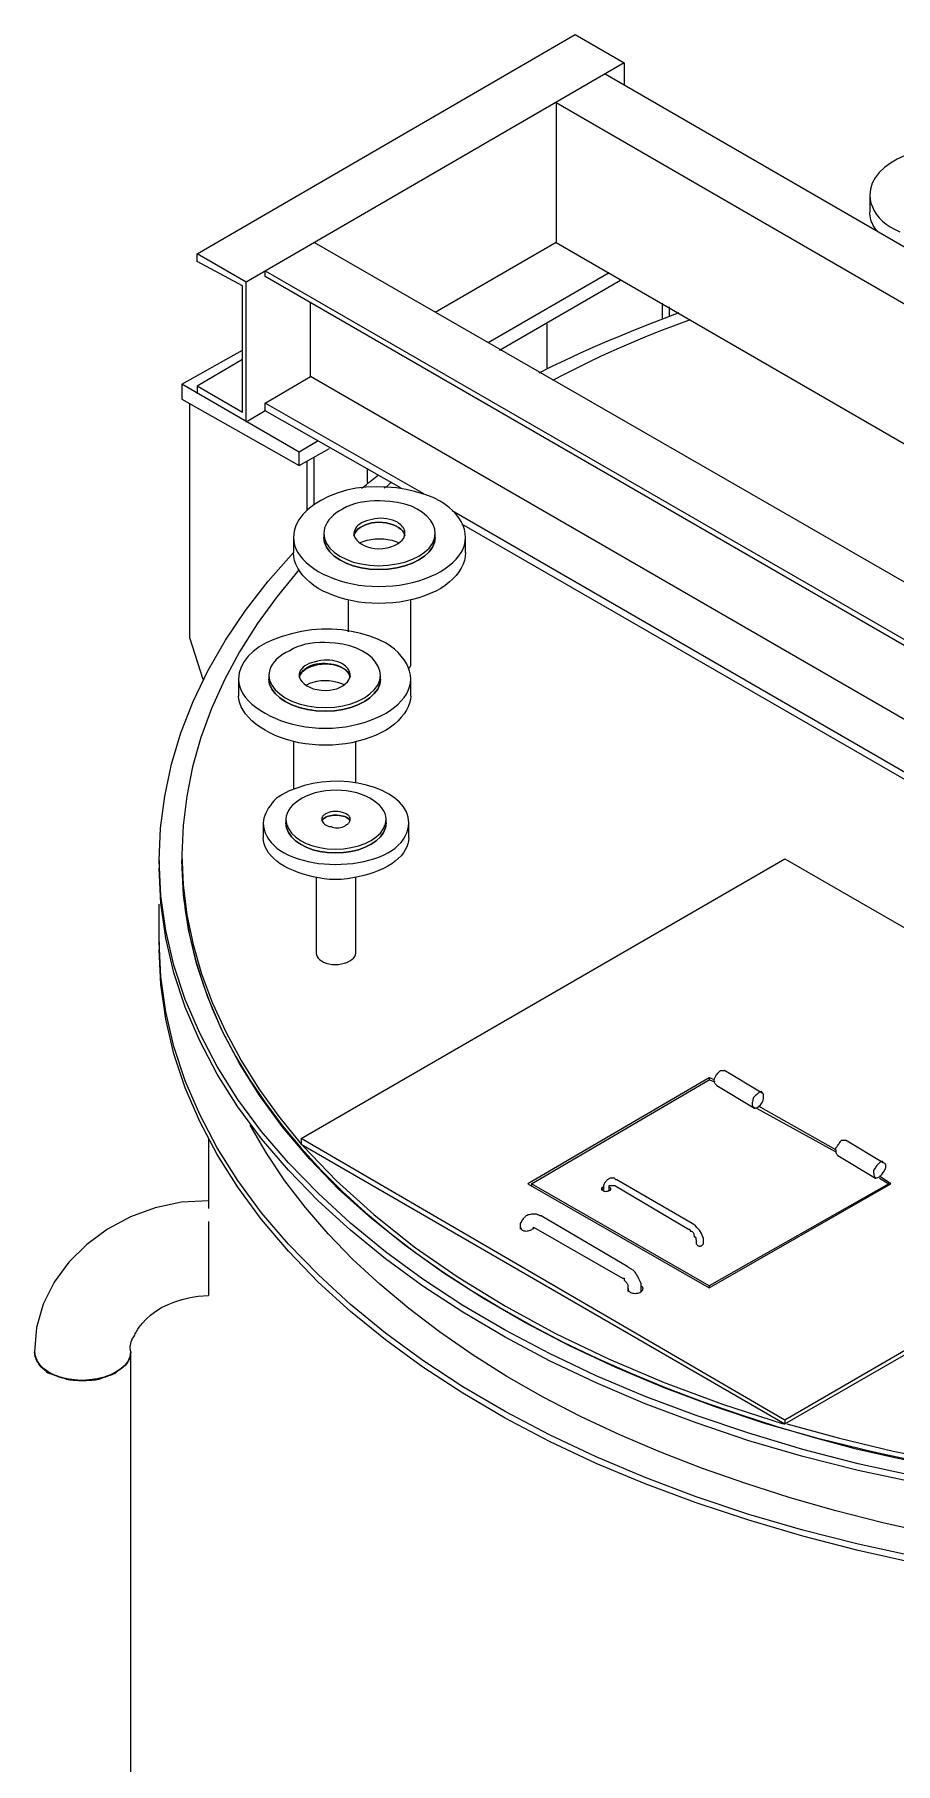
# Model space of a CAD drawing. Header units: metres. Extents: x 20 to 415, y 5 to 292.
# Drawn here: x 186.17 to 193.81, y 120.82 to 136.15 of the extents above; entities that cross this region are included whole.
import ezdxf

# ---------------------------------------------------------------- set-up
doc = ezdxf.new("R2010")
doc.units = ezdxf.units.M
doc.layers.add('ОБОРУДОВАНИЕ', color=8, linetype='Continuous')

msp = doc.modelspace()

# ---------------------------------------------------------------- linework, layer by layer
at = {"layer": 'ОБОРУДОВАНИЕ'}
for points in [[(187.614, 134.206), (190.966, 136.151)], [(190.966, 136.151), (191.402, 135.899)], [(191.402, 135.899), (188.049, 133.955)], [(191.402, 135.899), (191.402, 135.698)], [(195.76, 133.184), (191.234, 135.799)], [(190.798, 135.547), (195.642, 132.748)], [(190.798, 135.547), (190.798, 134.307)], [(194.871, 135.044), (194.807, 135.077), (194.736, 135.104), (194.659, 135.127), (194.578, 135.144), (194.492, 135.155), (194.404, 135.161), (194.315, 135.162), (194.226, 135.156), (194.137, 135.145), (194.05, 135.128), (193.968, 135.105), (193.892, 135.078), (193.823, 135.046), (193.762, 135.011), (193.709, 134.971), (193.664, 134.928), (193.628, 134.881), (193.602, 134.832), (193.586, 134.78), (193.581, 134.726)], [(193.581, 134.726), (193.581, 134.575)], [(193.581, 134.726), (193.583, 134.691), (193.59, 134.656), (193.603, 134.622), (193.619, 134.588), (193.639, 134.556), (193.664, 134.525), (193.692, 134.497), (193.725, 134.47), (193.76, 134.446), (193.799, 134.424), (193.845, 134.4)], [(193.648, 134.407), (193.634, 134.423), (193.621, 134.439), (193.611, 134.456), (193.603, 134.474), (193.596, 134.491), (193.59, 134.509), (193.586, 134.526), (193.583, 134.543), (193.581, 134.559), (193.581, 134.575)], [(194.654, 130.854), (188.653, 134.307)], [(190.798, 134.307), (189.726, 133.687)], [(190.798, 134.307), (195.642, 131.508)], [(187.614, 134.139), (187.614, 134.206)], [(188.049, 133.955), (187.614, 134.206)], [(188.016, 133.921), (187.614, 134.139)], [(188.217, 134.055), (203.303, 125.356)], [(188.217, 134.005), (188.217, 134.055)], [(203.252, 125.322), (188.217, 134.005)], [(191.268, 134.039), (190.195, 133.418)], [(188.016, 132.798), (188.016, 133.921)], [(188.049, 132.714), (188.049, 133.955)], [(190.295, 133.351), (191.368, 133.972)], [(188.619, 133.117), (188.619, 133.77)], [(191.737, 133.77), (191.737, 133.636)], [(191.804, 133.653), (191.804, 133.737)], [(190.647, 133.15), (190.764, 133.21), (190.883, 133.267), (191.003, 133.323), (191.125, 133.378), (191.249, 133.431), (191.374, 133.483), (191.501, 133.535), (191.628, 133.586), (191.758, 133.636), (191.888, 133.687)], [(190.714, 133.586), (190.714, 133.184)], [(191.988, 133.62), (191.859, 133.573), (191.731, 133.525), (191.605, 133.475), (191.48, 133.424), (191.358, 133.37), (191.236, 133.315), (191.117, 133.259), (190.998, 133.202), (190.881, 133.143), (190.765, 133.083)], [(187.479, 133.05), (188.016, 133.351)], [(188.016, 133.268), (187.614, 133.033)], [(188.217, 132.882), (188.619, 133.117)], [(203.135, 124.736), (188.619, 133.117)], [(187.479, 133.05), (187.479, 132.916)], [(188.519, 132.446), (187.479, 133.05)], [(188.016, 132.798), (187.614, 133.033)], [(187.614, 133.033), (187.614, 132.966)], [(187.479, 132.916), (188.519, 132.329)], [(187.546, 132.882), (187.546, 130.804), (187.664, 130.435)], [(188.217, 132.815), (188.049, 132.714)], [(189.625, 132.077), (188.217, 132.882)], [(188.217, 132.815), (188.217, 132.882)], [(189.424, 132.128), (188.217, 132.815)], [(188.686, 132.547), (188.519, 132.446)], [(188.519, 132.329), (188.787, 132.48)], [(188.519, 132.329), (188.519, 132.446)], [(188.586, 132.362), (188.586, 131.927)], [(188.653, 131.977), (188.653, 132.396)], [(189.072, 132.128), (189.087, 132.138), (189.102, 132.15), (189.117, 132.162), (189.132, 132.174), (189.147, 132.186), (189.162, 132.199), (189.177, 132.211), (189.192, 132.223), (189.208, 132.234), (189.223, 132.245)], [(189.122, 132.295), (189.122, 132.178)], [(189.34, 132.178), (189.331, 132.173), (189.323, 132.168), (189.317, 132.163), (189.312, 132.158), (189.306, 132.153), (189.301, 132.148), (189.296, 132.143), (189.29, 132.138), (189.282, 132.133), (189.273, 132.128)], [(189.776, 132.01), (189.707, 132.044), (189.632, 132.072), (189.553, 132.097), (189.469, 132.116), (189.382, 132.13), (189.293, 132.138), (189.203, 132.141), (189.113, 132.138), (189.025, 132.128), (188.938, 132.111), (188.855, 132.084), (188.779, 132.053), (188.711, 132.018), (188.649, 131.98), (188.596, 131.939), (188.552, 131.895), (188.516, 131.848), (188.49, 131.798), (188.474, 131.746), (188.468, 131.692)], [(189.323, 132.01), (189.278, 132.014), (189.233, 132.016), (189.188, 132.016), (189.144, 132.013), (189.101, 132.008), (189.059, 132.001), (189.018, 131.991), (188.978, 131.978), (188.94, 131.962), (188.904, 131.943), (188.875, 131.927), (188.848, 131.909), (188.824, 131.89), (188.802, 131.869), (188.783, 131.847), (188.767, 131.824), (188.754, 131.8), (188.744, 131.776), (188.739, 131.751), (188.737, 131.725)], [(189.726, 131.725), (189.721, 131.765), (189.706, 131.805), (189.683, 131.843), (189.652, 131.879), (189.612, 131.912), (189.566, 131.941), (189.514, 131.967), (189.455, 131.987), (189.391, 132.002), (189.323, 132.01)], [(189.994, 131.692), (189.991, 131.727), (189.984, 131.762), (189.972, 131.797), (189.956, 131.831), (189.935, 131.864), (189.91, 131.896), (189.882, 131.927), (189.85, 131.956), (189.815, 131.984), (189.776, 132.01)], [(189.39, 131.826), (189.369, 131.836), (189.347, 131.844), (189.322, 131.851), (189.297, 131.856), (189.271, 131.86), (189.244, 131.861), (189.217, 131.86), (189.191, 131.857), (189.165, 131.851), (189.139, 131.843), (189.115, 131.837), (189.093, 131.829), (189.073, 131.82), (189.056, 131.809), (189.04, 131.797), (189.028, 131.784), (189.018, 131.77), (189.011, 131.755), (189.006, 131.74), (189.005, 131.725)], [(203.135, 124.266), (189.876, 131.927)], [(188.737, 131.725), (188.737, 131.692)], [(188.737, 131.725), (188.743, 131.681), (188.761, 131.638), (188.791, 131.597), (188.83, 131.56), (188.879, 131.526), (188.936, 131.497), (188.999, 131.473), (189.069, 131.456), (189.144, 131.444), (189.223, 131.44), (189.306, 131.444), (189.384, 131.456), (189.457, 131.473), (189.523, 131.497), (189.581, 131.526), (189.631, 131.56), (189.671, 131.597), (189.701, 131.638), (189.719, 131.681), (189.726, 131.725)], [(189.005, 131.709), (189.012, 131.728), (189.024, 131.747), (189.04, 131.764), (189.06, 131.779), (189.082, 131.792), (189.107, 131.804), (189.135, 131.813), (189.163, 131.82), (189.193, 131.824), (189.223, 131.826)], [(189.457, 131.709), (189.45, 131.728), (189.438, 131.747), (189.421, 131.764), (189.401, 131.779), (189.378, 131.792), (189.351, 131.804), (189.322, 131.813), (189.291, 131.82), (189.257, 131.824), (189.223, 131.826), (189.193, 131.824), (189.163, 131.82), (189.135, 131.813), (189.107, 131.804), (189.082, 131.792), (189.06, 131.779), (189.04, 131.764), (189.024, 131.747), (189.012, 131.728), (189.005, 131.709)], [(189.005, 131.709), (189.012, 131.728), (189.024, 131.747), (189.04, 131.764), (189.06, 131.779), (189.082, 131.792), (189.107, 131.804), (189.135, 131.813), (189.163, 131.82), (189.193, 131.824), (189.223, 131.826), (189.257, 131.824), (189.291, 131.82), (189.322, 131.813), (189.351, 131.804), (189.378, 131.792), (189.401, 131.779), (189.421, 131.764), (189.438, 131.747), (189.45, 131.728), (189.457, 131.709)], [(189.005, 131.725), (189.008, 131.705), (189.016, 131.686), (189.03, 131.667), (189.048, 131.649), (189.07, 131.633), (189.095, 131.619), (189.124, 131.608), (189.155, 131.599), (189.188, 131.593), (189.223, 131.591), (189.262, 131.593), (189.299, 131.599), (189.332, 131.608), (189.363, 131.619), (189.39, 131.633), (189.413, 131.649), (189.432, 131.667), (189.446, 131.686), (189.454, 131.705), (189.457, 131.725)], [(189.223, 131.826), (189.257, 131.824), (189.291, 131.82), (189.322, 131.813), (189.351, 131.804), (189.378, 131.792), (189.401, 131.779), (189.421, 131.764), (189.438, 131.747), (189.45, 131.728), (189.457, 131.709)], [(189.457, 131.725), (189.457, 131.735), (189.455, 131.746), (189.452, 131.756), (189.448, 131.766), (189.443, 131.776), (189.436, 131.786), (189.427, 131.796), (189.417, 131.806), (189.404, 131.816), (189.39, 131.826)], [(189.726, 131.692), (189.726, 131.725)], [(203.135, 124.216), (189.96, 131.809)], [(187.278, 128.826), (187.29, 129.112), (187.326, 129.396), (187.386, 129.679), (187.47, 129.959), (187.578, 130.236), (187.709, 130.509), (187.864, 130.779), (188.042, 131.044), (188.244, 131.304), (188.468, 131.558)], [(188.468, 131.692), (188.468, 131.558)], [(188.468, 131.692), (188.471, 131.657), (188.478, 131.623), (188.49, 131.591), (188.506, 131.559), (188.527, 131.528), (188.552, 131.499), (188.58, 131.47), (188.612, 131.442), (188.648, 131.416), (188.686, 131.39), (188.733, 131.366), (188.781, 131.344), (188.831, 131.324), (188.882, 131.307), (188.936, 131.292), (188.991, 131.279), (189.047, 131.269), (189.104, 131.262), (189.163, 131.258), (189.223, 131.256), (189.287, 131.258), (189.349, 131.262), (189.41, 131.269), (189.468, 131.279), (189.524, 131.292), (189.579, 131.307), (189.631, 131.324), (189.681, 131.344), (189.73, 131.366), (189.776, 131.39), (189.815, 131.416), (189.85, 131.442), (189.882, 131.47), (189.91, 131.499), (189.935, 131.528), (189.956, 131.559), (189.972, 131.591), (189.984, 131.623), (189.991, 131.657), (189.994, 131.692)], [(189.994, 131.558), (189.991, 131.523), (189.984, 131.488), (189.972, 131.453), (189.956, 131.419), (189.935, 131.386), (189.91, 131.354), (189.882, 131.323), (189.85, 131.293), (189.815, 131.265), (189.776, 131.239), (189.73, 131.215), (189.681, 131.193), (189.631, 131.173), (189.579, 131.156), (189.524, 131.141), (189.468, 131.128), (189.41, 131.118), (189.349, 131.111), (189.287, 131.107), (189.223, 131.105), (189.163, 131.107), (189.104, 131.111), (189.047, 131.118), (188.991, 131.128), (188.936, 131.141), (188.882, 131.156), (188.831, 131.173), (188.781, 131.193), (188.733, 131.215), (188.686, 131.239), (188.648, 131.265), (188.612, 131.293), (188.58, 131.323), (188.552, 131.354), (188.527, 131.386), (188.506, 131.419), (188.49, 131.453), (188.478, 131.488), (188.471, 131.523), (188.468, 131.558)], [(189.726, 131.692), (189.719, 131.647), (189.701, 131.604), (189.671, 131.564), (189.631, 131.526), (189.581, 131.493), (189.523, 131.464), (189.457, 131.44), (189.384, 131.422), (189.306, 131.411), (189.223, 131.407), (189.144, 131.411), (189.069, 131.422), (188.999, 131.44), (188.936, 131.464), (188.879, 131.493), (188.83, 131.526), (188.791, 131.564), (188.761, 131.604), (188.743, 131.647), (188.737, 131.692)], [(188.737, 131.692), (188.743, 131.647), (188.761, 131.604), (188.791, 131.564), (188.83, 131.526), (188.879, 131.493), (188.936, 131.464), (188.999, 131.44), (189.069, 131.422), (189.144, 131.411), (189.223, 131.407)], [(189.055, 131.642), (189.087, 131.655), (189.121, 131.666), (189.156, 131.673), (189.193, 131.678), (189.231, 131.679), (189.269, 131.678), (189.306, 131.673), (189.342, 131.666), (189.376, 131.655), (189.407, 131.642)], [(189.223, 131.407), (189.306, 131.411), (189.384, 131.422), (189.457, 131.44), (189.523, 131.464), (189.581, 131.493), (189.631, 131.526), (189.671, 131.564), (189.701, 131.604), (189.719, 131.647), (189.726, 131.692)], [(189.994, 131.558), (189.994, 131.692)], [(188.519, 131.407), (188.323, 131.168), (188.147, 130.925), (187.991, 130.678), (187.856, 130.427), (187.741, 130.173), (187.647, 129.916), (187.574, 129.658), (187.522, 129.398), (187.49, 129.137), (187.479, 128.876)], [(188.954, 131.139), (188.954, 130.854)], [(189.508, 130.552), (189.508, 131.139)], [(189.29, 130.753), (189.221, 130.786), (189.146, 130.815), (189.066, 130.839), (188.983, 130.858), (188.896, 130.871), (188.807, 130.878), (188.717, 130.878), (188.627, 130.872), (188.538, 130.858), (188.452, 130.837), (188.369, 130.814), (188.293, 130.787), (188.225, 130.755), (188.163, 130.72), (188.11, 130.68), (188.065, 130.637), (188.03, 130.59), (188.004, 130.541), (187.988, 130.489), (187.982, 130.435)], [(188.837, 130.753), (188.792, 130.757), (188.747, 130.759), (188.703, 130.759), (188.659, 130.756), (188.617, 130.751), (188.576, 130.744), (188.538, 130.733), (188.501, 130.721), (188.467, 130.705), (188.435, 130.686), (188.401, 130.67), (188.371, 130.652), (188.343, 130.633), (188.319, 130.612), (188.299, 130.59), (188.282, 130.567), (188.268, 130.543), (188.258, 130.518), (188.252, 130.493), (188.25, 130.468)], [(189.239, 130.468), (189.235, 130.508), (189.22, 130.548), (189.197, 130.586), (189.166, 130.622), (189.126, 130.655), (189.08, 130.684), (189.028, 130.71), (188.969, 130.73), (188.906, 130.745), (188.837, 130.753)], [(189.508, 130.435), (189.505, 130.47), (189.498, 130.505), (189.486, 130.54), (189.47, 130.573), (189.449, 130.607), (189.424, 130.639), (189.396, 130.67), (189.364, 130.699), (189.328, 130.727), (189.29, 130.753)], [(188.904, 130.569), (188.884, 130.578), (188.862, 130.587), (188.839, 130.594), (188.816, 130.599), (188.791, 130.602), (188.765, 130.604), (188.739, 130.603), (188.711, 130.6), (188.682, 130.594), (188.653, 130.586), (188.629, 130.58), (188.607, 130.572), (188.587, 130.562), (188.569, 130.552), (188.554, 130.54), (188.542, 130.526), (188.532, 130.513), (188.525, 130.498), (188.52, 130.483), (188.519, 130.468)], [(188.519, 130.452), (188.525, 130.467), (188.533, 130.482), (188.543, 130.496), (188.555, 130.51), (188.569, 130.523), (188.585, 130.535), (188.603, 130.546), (188.623, 130.555), (188.645, 130.563), (188.67, 130.569), (188.695, 130.573), (188.721, 130.575), (188.748, 130.575), (188.774, 130.574), (188.799, 130.571), (188.824, 130.566), (188.847, 130.56), (188.869, 130.553), (188.888, 130.545), (188.904, 130.535)], [(188.971, 130.452), (188.964, 130.471), (188.953, 130.49), (188.939, 130.506), (188.921, 130.522), (188.9, 130.535), (188.876, 130.547), (188.849, 130.556), (188.82, 130.563), (188.788, 130.567), (188.753, 130.569), (188.719, 130.567), (188.685, 130.563), (188.654, 130.556), (188.625, 130.547), (188.598, 130.535), (188.575, 130.522), (188.555, 130.506), (188.538, 130.49), (188.526, 130.471), (188.519, 130.452)], [(188.519, 130.452), (188.526, 130.471), (188.538, 130.49), (188.555, 130.506), (188.575, 130.522), (188.598, 130.535), (188.625, 130.547), (188.654, 130.556), (188.685, 130.563), (188.719, 130.567), (188.753, 130.569), (188.788, 130.567), (188.82, 130.563), (188.849, 130.556), (188.876, 130.547), (188.9, 130.535), (188.921, 130.522), (188.939, 130.506), (188.953, 130.49), (188.964, 130.471), (188.971, 130.452)], [(188.971, 130.468), (188.971, 130.478), (188.969, 130.488), (188.966, 130.498), (188.962, 130.508), (188.957, 130.519), (188.95, 130.529), (188.941, 130.539), (188.931, 130.549), (188.918, 130.559), (188.904, 130.569)], [(188.904, 130.535), (188.914, 130.53), (188.924, 130.523), (188.934, 130.516), (188.942, 130.508), (188.95, 130.5), (188.957, 130.491), (188.963, 130.481), (188.968, 130.471), (188.97, 130.462), (188.971, 130.452)], [(189.491, 130.519), (189.491, 130.524), (189.493, 130.528), (189.495, 130.533), (189.497, 130.538), (189.499, 130.542), (189.502, 130.545), (189.504, 130.548), (189.506, 130.55), (189.507, 130.552), (189.508, 130.552)], [(187.982, 130.435), (187.982, 130.284)], [(187.982, 130.435), (187.985, 130.4), (187.992, 130.366), (188.004, 130.334), (188.022, 130.302), (188.043, 130.271), (188.069, 130.242), (188.1, 130.213), (188.135, 130.185), (188.174, 130.159), (188.217, 130.133), (188.259, 130.109), (188.305, 130.087), (188.354, 130.067), (188.406, 130.05), (188.46, 130.035), (188.516, 130.022), (188.574, 130.012), (188.633, 130.005), (188.693, 130), (188.753, 129.999), (188.813, 130), (188.872, 130.005), (188.93, 130.012), (188.986, 130.022), (189.04, 130.035), (189.094, 130.05), (189.145, 130.067), (189.195, 130.087), (189.243, 130.109), (189.29, 130.133), (189.328, 130.159), (189.364, 130.185), (189.396, 130.213), (189.424, 130.242), (189.449, 130.271), (189.47, 130.302), (189.486, 130.334), (189.498, 130.366), (189.505, 130.4), (189.508, 130.435)], [(188.25, 130.468), (188.25, 130.435)], [(188.25, 130.468), (188.257, 130.424), (188.275, 130.381), (188.305, 130.34), (188.346, 130.303), (188.395, 130.269), (188.453, 130.24), (188.519, 130.216), (188.592, 130.199), (188.67, 130.187), (188.753, 130.183), (188.832, 130.187), (188.907, 130.199), (188.977, 130.216), (189.04, 130.24), (189.097, 130.269), (189.146, 130.303), (189.185, 130.34), (189.215, 130.381), (189.233, 130.424), (189.239, 130.468)], [(189.239, 130.435), (189.233, 130.39), (189.215, 130.347), (189.185, 130.307), (189.146, 130.269), (189.097, 130.236), (189.04, 130.207), (188.977, 130.183), (188.907, 130.165), (188.832, 130.154), (188.753, 130.15), (188.67, 130.154), (188.592, 130.165), (188.519, 130.183), (188.453, 130.207), (188.395, 130.236), (188.346, 130.269), (188.305, 130.307), (188.275, 130.347), (188.257, 130.39), (188.25, 130.435)], [(188.25, 130.435), (188.257, 130.39), (188.275, 130.347), (188.305, 130.307), (188.346, 130.269), (188.395, 130.236), (188.453, 130.207), (188.519, 130.183), (188.592, 130.165), (188.67, 130.154), (188.753, 130.15)], [(188.519, 130.468), (188.522, 130.448), (188.53, 130.429), (188.544, 130.41), (188.563, 130.392), (188.586, 130.376), (188.613, 130.362), (188.644, 130.35), (188.677, 130.342), (188.714, 130.336), (188.753, 130.334), (188.788, 130.336), (188.821, 130.342), (188.852, 130.35), (188.881, 130.362), (188.906, 130.376), (188.928, 130.392), (188.946, 130.41), (188.96, 130.429), (188.968, 130.448), (188.971, 130.468)], [(188.586, 130.384), (188.613, 130.398), (188.643, 130.409), (188.676, 130.416), (188.711, 130.421), (188.747, 130.422), (188.784, 130.421), (188.82, 130.416), (188.856, 130.409), (188.889, 130.398), (188.921, 130.384)], [(188.753, 130.15), (188.832, 130.154), (188.907, 130.165), (188.977, 130.183), (189.04, 130.207), (189.097, 130.236), (189.146, 130.269), (189.185, 130.307), (189.215, 130.347), (189.233, 130.39), (189.239, 130.435)], [(189.239, 130.435), (189.239, 130.468)], [(189.508, 130.284), (189.508, 130.435)], [(189.508, 130.284), (189.505, 130.253), (189.498, 130.222), (189.486, 130.19), (189.47, 130.158), (189.449, 130.127), (189.424, 130.096), (189.396, 130.065), (189.364, 130.036), (189.328, 130.008), (189.29, 129.982), (189.243, 129.958), (189.195, 129.936), (189.145, 129.916), (189.094, 129.899), (189.04, 129.884), (188.986, 129.871), (188.93, 129.861), (188.872, 129.854), (188.813, 129.85), (188.753, 129.848), (188.693, 129.85), (188.633, 129.854), (188.574, 129.861), (188.516, 129.871), (188.46, 129.884), (188.406, 129.899), (188.354, 129.916), (188.305, 129.936), (188.259, 129.958), (188.217, 129.982), (188.174, 130.008), (188.135, 130.036), (188.1, 130.065), (188.069, 130.096), (188.043, 130.127), (188.022, 130.158), (188.004, 130.19), (187.992, 130.222), (187.985, 130.253), (187.982, 130.284)], [(188.468, 129.882), (188.468, 129.463)], [(189.022, 129.513), (189.022, 129.882)], [(189.491, 129.161), (189.486, 129.21), (189.47, 129.257), (189.444, 129.301), (189.409, 129.343), (189.365, 129.381), (189.314, 129.415), (189.254, 129.446), (189.188, 129.473), (189.116, 129.495), (189.038, 129.513), (188.957, 129.525), (188.876, 129.529), (188.796, 129.528), (188.717, 129.521), (188.64, 129.509), (188.566, 129.491), (188.497, 129.469), (188.431, 129.443), (188.371, 129.412), (188.318, 129.379)], [(188.619, 129.412), (188.581, 129.396), (188.545, 129.378), (188.513, 129.359), (188.485, 129.338), (188.46, 129.316), (188.439, 129.293), (188.423, 129.269), (188.411, 129.244), (188.404, 129.22), (188.401, 129.194)], [(189.29, 129.194), (189.287, 129.22), (189.28, 129.244), (189.268, 129.269), (189.252, 129.293), (189.231, 129.316), (189.206, 129.338), (189.178, 129.359), (189.146, 129.378), (189.111, 129.396), (189.072, 129.412), (189.03, 129.426), (188.986, 129.436), (188.94, 129.444), (188.893, 129.448), (188.846, 129.45), (188.798, 129.448), (188.751, 129.444), (188.705, 129.436), (188.661, 129.426), (188.619, 129.412)], [(188.318, 129.379), (188.298, 129.358), (188.28, 129.337), (188.263, 129.315), (188.247, 129.292), (188.234, 129.27), (188.222, 129.247), (188.213, 129.225), (188.206, 129.203), (188.202, 129.181), (188.2, 129.161)], [(188.971, 129.194), (188.97, 129.204), (188.965, 129.214), (188.958, 129.224), (188.948, 129.232), (188.936, 129.24), (188.921, 129.247), (188.903, 129.253), (188.883, 129.258), (188.861, 129.26), (188.837, 129.261), (188.818, 129.26), (188.799, 129.258), (188.782, 129.253), (188.767, 129.247), (188.753, 129.24), (188.742, 129.232), (188.733, 129.224), (188.726, 129.214), (188.721, 129.204), (188.72, 129.194)], [(188.2, 129.161), (188.2, 129.027)], [(188.2, 129.161), (188.202, 129.131), (188.208, 129.101), (188.218, 129.071), (188.231, 129.042), (188.248, 129.014), (188.269, 128.987), (188.293, 128.961), (188.32, 128.937), (188.351, 128.914), (188.385, 128.893), (188.425, 128.874), (188.467, 128.856), (188.51, 128.841), (188.554, 128.828), (188.598, 128.817), (188.644, 128.808), (188.691, 128.801), (188.739, 128.796), (188.787, 128.793), (188.837, 128.792), (188.891, 128.793), (188.944, 128.796), (188.995, 128.801), (189.043, 128.808), (189.091, 128.817), (189.137, 128.828), (189.181, 128.841), (189.224, 128.856), (189.266, 128.874), (189.306, 128.893), (189.34, 128.914), (189.371, 128.937), (189.398, 128.961), (189.422, 128.987), (189.443, 129.014), (189.46, 129.042), (189.473, 129.071), (189.483, 129.101), (189.489, 129.131), (189.491, 129.161)], [(188.401, 129.194), (188.401, 129.161)], [(188.401, 129.194), (188.407, 129.15), (188.424, 129.109), (188.451, 129.07), (188.487, 129.035), (188.531, 129.004), (188.582, 128.977), (188.64, 128.956), (188.702, 128.94), (188.768, 128.93), (188.837, 128.926), (188.911, 128.93), (188.981, 128.94), (189.046, 128.956), (189.105, 128.977), (189.158, 129.004), (189.203, 129.035), (189.24, 129.07), (189.267, 129.109), (189.284, 129.15), (189.29, 129.194)], [(189.29, 129.161), (189.284, 129.117), (189.267, 129.075), (189.24, 129.036), (189.203, 129.001), (189.158, 128.97), (189.105, 128.944), (189.046, 128.922), (188.981, 128.906), (188.911, 128.896), (188.837, 128.893), (188.768, 128.896), (188.702, 128.906), (188.64, 128.922), (188.582, 128.944), (188.531, 128.97), (188.487, 129.001), (188.451, 129.036), (188.424, 129.075), (188.407, 129.117), (188.401, 129.161)], [(188.401, 129.161), (188.407, 129.117), (188.424, 129.075), (188.451, 129.036), (188.487, 129.001), (188.531, 128.97), (188.582, 128.944), (188.64, 128.922), (188.702, 128.906), (188.768, 128.896), (188.837, 128.893)], [(188.72, 129.178), (188.726, 129.187), (188.734, 129.196), (188.743, 129.203), (188.754, 129.21), (188.766, 129.215), (188.779, 129.22), (188.793, 129.223), (188.807, 129.226), (188.822, 129.227), (188.837, 129.228), (188.857, 129.227), (188.875, 129.226), (188.892, 129.223), (188.909, 129.22), (188.923, 129.215), (188.936, 129.21), (188.948, 129.203), (188.957, 129.196), (188.965, 129.187), (188.971, 129.178)], [(188.971, 129.178), (188.965, 129.187), (188.957, 129.196), (188.948, 129.203), (188.936, 129.21), (188.923, 129.215), (188.909, 129.22), (188.892, 129.223), (188.875, 129.226), (188.857, 129.227), (188.837, 129.228), (188.822, 129.227), (188.807, 129.226), (188.793, 129.223), (188.779, 129.22), (188.766, 129.215), (188.754, 129.21), (188.743, 129.203), (188.734, 129.196), (188.726, 129.187), (188.72, 129.178)], [(188.72, 129.178), (188.726, 129.187), (188.734, 129.196), (188.743, 129.203), (188.754, 129.21), (188.766, 129.215), (188.779, 129.22), (188.793, 129.223), (188.807, 129.226), (188.822, 129.227), (188.837, 129.228)], [(188.72, 129.178), (188.726, 129.187), (188.734, 129.196), (188.743, 129.203), (188.754, 129.21), (188.766, 129.215), (188.779, 129.22), (188.793, 129.223), (188.807, 129.226), (188.822, 129.227), (188.837, 129.228), (188.857, 129.227), (188.875, 129.226), (188.892, 129.223), (188.909, 129.22), (188.923, 129.215), (188.936, 129.21), (188.948, 129.203), (188.957, 129.196), (188.965, 129.187), (188.971, 129.178)], [(188.72, 129.194), (188.721, 129.184), (188.724, 129.175), (188.728, 129.165), (188.735, 129.156), (188.743, 129.148), (188.752, 129.141), (188.763, 129.136), (188.776, 129.131), (188.789, 129.128), (188.804, 129.127), (188.815, 129.123), (188.827, 129.119), (188.841, 129.117), (188.856, 129.116), (188.871, 129.117), (188.886, 129.119), (188.9, 129.122), (188.914, 129.128), (188.927, 129.135), (188.938, 129.144)], [(188.837, 129.228), (188.857, 129.227), (188.875, 129.226), (188.892, 129.223), (188.909, 129.22), (188.923, 129.215), (188.936, 129.21), (188.948, 129.203), (188.957, 129.196), (188.965, 129.187), (188.971, 129.178)], [(188.837, 128.893), (188.911, 128.896), (188.981, 128.906), (189.046, 128.922), (189.105, 128.944), (189.158, 128.97), (189.203, 129.001), (189.24, 129.036), (189.267, 129.075), (189.284, 129.117), (189.29, 129.161)], [(188.938, 129.144), (188.943, 129.145), (188.948, 129.148), (188.952, 129.152), (188.957, 129.157), (188.961, 129.163), (188.964, 129.169), (188.967, 129.176), (188.969, 129.183), (188.971, 129.189), (188.971, 129.194)], [(189.29, 129.161), (189.29, 129.194)], [(189.491, 129.027), (189.491, 129.161)], [(189.491, 129.027), (189.489, 129.001), (189.483, 128.975), (189.473, 128.948), (189.46, 128.921), (189.443, 128.895), (189.422, 128.869), (189.398, 128.843), (189.371, 128.819), (189.34, 128.796), (189.306, 128.775), (189.266, 128.756), (189.224, 128.737), (189.181, 128.721), (189.137, 128.705), (189.091, 128.692), (189.043, 128.68), (188.995, 128.671), (188.944, 128.664), (188.891, 128.659), (188.837, 128.658), (188.787, 128.659), (188.739, 128.664), (188.691, 128.671), (188.644, 128.68), (188.598, 128.692), (188.554, 128.705), (188.51, 128.721), (188.467, 128.737), (188.425, 128.756), (188.385, 128.775), (188.351, 128.796), (188.32, 128.819), (188.293, 128.843), (188.269, 128.869), (188.248, 128.895), (188.231, 128.921), (188.218, 128.948), (188.208, 128.975), (188.202, 129.001), (188.2, 129.027)], [(193.979, 123.367), (193.478, 123.477), (192.987, 123.604), (192.508, 123.747), (192.039, 123.904), (191.588, 124.074), (191.154, 124.257), (190.74, 124.453), (190.346, 124.66), (189.971, 124.88), (189.617, 125.112), (189.285, 125.355), (188.974, 125.609), (188.686, 125.876), (188.423, 126.146), (188.186, 126.424), (187.976, 126.708), (187.792, 126.998), (187.637, 127.294), (187.508, 127.594), (187.408, 127.898), (187.336, 128.205), (187.293, 128.514), (187.278, 128.826)], [(187.278, 128.826), (187.278, 128.759)], [(187.479, 128.876), (187.49, 128.61), (187.523, 128.345), (187.578, 128.082), (187.653, 127.821), (187.75, 127.562), (187.867, 127.306), (188.004, 127.052), (188.162, 126.802), (188.339, 126.555), (188.535, 126.311)], [(187.479, 128.876), (187.479, 128.826)], [(194.111, 123.473), (193.617, 123.578), (193.132, 123.697), (192.659, 123.831), (192.199, 123.983), (191.755, 124.15), (191.327, 124.329), (190.917, 124.521), (190.526, 124.725), (190.153, 124.941), (189.801, 125.168), (189.469, 125.405), (189.159, 125.652), (188.871, 125.909), (188.612, 126.179), (188.378, 126.455), (188.171, 126.738), (187.99, 127.025), (187.836, 127.317), (187.708, 127.613), (187.609, 127.913), (187.537, 128.215), (187.494, 128.52), (187.479, 128.826)], [(187.479, 128.826), (187.487, 128.605), (187.509, 128.384), (187.547, 128.164), (187.599, 127.945), (187.666, 127.728), (187.747, 127.513), (187.843, 127.3), (187.954, 127.09), (188.078, 126.883), (188.217, 126.68), (188.369, 126.476), (188.535, 126.276), (188.713, 126.081), (188.904, 125.89), (189.108, 125.704), (189.324, 125.523), (189.552, 125.347), (189.793, 125.177), (190.047, 125.012), (190.312, 124.853), (190.584, 124.7), (190.867, 124.553), (191.159, 124.413), (191.461, 124.279), (191.773, 124.151), (192.092, 124.03), (192.42, 123.916), (192.755, 123.808), (193.098, 123.707), (193.447, 123.613), (193.801, 123.531), (194.16, 123.458)], [(188.535, 126.362), (192.826, 128.842)], [(192.826, 128.842), (197.134, 126.362)], [(193.979, 123.311), (193.478, 123.418), (192.987, 123.541), (192.508, 123.68), (192.039, 123.838), (191.588, 124.009), (191.154, 124.193), (190.74, 124.39), (190.346, 124.6), (189.971, 124.82), (189.617, 125.052), (189.285, 125.294), (188.974, 125.547), (188.686, 125.808), (188.423, 126.079), (188.186, 126.357), (187.976, 126.641), (187.792, 126.931), (187.637, 127.227), (187.508, 127.527), (187.408, 127.831), (187.336, 128.138), (187.293, 128.447), (187.278, 128.759)], [(188.67, 128.675), (188.67, 128.004)], [(189.022, 128.004), (189.022, 128.675)], [(187.278, 128.105), (187.278, 128.14), (187.278, 128.174), (187.278, 128.207), (187.278, 128.24), (187.278, 128.272), (187.278, 128.305), (187.278, 128.338), (187.278, 128.372), (187.278, 128.405), (187.278, 128.44)], [(193.979, 122.654), (193.478, 122.763), (192.987, 122.887), (192.508, 123.026), (192.039, 123.183), (191.588, 123.354), (191.154, 123.537), (190.74, 123.732), (190.346, 123.94), (189.971, 124.159), (189.617, 124.391), (189.285, 124.634), (188.974, 124.889), (188.686, 125.155), (188.423, 125.425), (188.186, 125.703), (187.976, 125.987), (187.792, 126.278), (187.637, 126.573), (187.508, 126.873), (187.408, 127.177), (187.336, 127.484), (187.293, 127.794), (187.278, 128.105)], [(187.278, 128.105), (187.278, 128.038)], [(193.979, 122.596), (193.478, 122.706), (192.987, 122.833), (192.508, 122.976), (192.039, 123.129), (191.588, 123.297), (191.154, 123.478), (190.74, 123.673), (190.346, 123.881), (189.971, 124.101), (189.617, 124.332), (189.285, 124.574), (188.974, 124.826), (188.686, 125.088), (188.423, 125.362), (188.186, 125.642), (187.976, 125.928), (187.792, 126.218), (187.637, 126.512), (187.508, 126.811), (187.408, 127.113), (187.336, 127.419), (187.293, 127.727), (187.278, 128.038)], [(188.67, 128.004), (188.672, 127.989), (188.677, 127.975), (188.687, 127.96), (188.7, 127.947), (188.716, 127.935), (188.735, 127.925), (188.757, 127.916), (188.781, 127.909), (188.808, 127.905), (188.837, 127.904)], [(188.837, 127.904), (188.867, 127.905), (188.895, 127.909), (188.921, 127.916), (188.946, 127.925), (188.967, 127.935), (188.986, 127.947), (189.001, 127.96), (189.012, 127.975), (189.019, 127.989), (189.022, 128.004)], [(192.223, 126.831), (192.218, 126.836), (192.213, 126.841), (192.209, 126.847), (192.205, 126.852), (192.202, 126.858), (192.2, 126.865), (192.199, 126.872), (192.2, 126.88), (192.202, 126.888), (192.206, 126.898), (192.207, 126.904), (192.21, 126.91), (192.214, 126.917), (192.219, 126.924), (192.225, 126.932), (192.232, 126.939), (192.238, 126.946), (192.245, 126.953), (192.251, 126.959), (192.257, 126.965)], [(192.257, 126.965), (192.262, 126.965), (192.266, 126.965), (192.271, 126.965), (192.276, 126.965), (192.28, 126.965), (192.283, 126.965), (192.286, 126.965), (192.288, 126.965), (192.29, 126.965), (192.29, 126.965)], [(192.625, 126.764), (192.29, 126.965)], [(192.156, 126.898), (190.547, 125.959)], [(190.58, 125.959), (192.156, 126.881)], [(192.156, 126.898), (192.156, 126.881)], [(192.206, 126.881), (192.156, 126.898)], [(192.156, 126.881), (192.206, 126.864)], [(192.223, 126.831), (192.558, 126.63)], [(192.592, 126.764), (192.586, 126.759), (192.58, 126.754), (192.574, 126.748), (192.567, 126.743), (192.56, 126.737), (192.554, 126.73), (192.549, 126.723), (192.545, 126.715), (192.543, 126.706), (192.542, 126.697), (192.538, 126.687), (192.535, 126.679), (192.535, 126.671), (192.535, 126.664), (192.537, 126.657), (192.54, 126.651), (192.544, 126.645), (192.549, 126.64), (192.553, 126.635), (192.558, 126.63)], [(192.558, 126.63), (192.564, 126.63), (192.57, 126.632), (192.577, 126.634), (192.584, 126.638), (192.592, 126.642), (192.599, 126.648), (192.607, 126.654), (192.614, 126.662), (192.62, 126.671), (192.625, 126.68), (192.63, 126.691), (192.633, 126.702), (192.636, 126.713), (192.637, 126.724), (192.638, 126.735), (192.637, 126.744), (192.636, 126.752), (192.633, 126.758), (192.63, 126.763), (192.625, 126.764)], [(192.625, 126.764), (192.625, 126.768), (192.623, 126.772), (192.621, 126.774), (192.618, 126.776), (192.615, 126.776), (192.611, 126.776), (192.606, 126.774), (192.602, 126.772), (192.597, 126.768), (192.592, 126.764)], [(193.279, 126.261), (192.592, 126.647)], [(192.575, 126.63), (193.279, 126.244)], [(187.714, 126.362), (187.714, 125.741)], [(194.117, 122.858), (193.694, 122.954), (193.279, 123.059), (192.874, 123.175), (192.479, 123.3), (192.095, 123.435), (191.723, 123.579), (191.362, 123.733), (191.015, 123.896), (190.682, 124.068), (190.362, 124.25), (190.054, 124.444), (189.763, 124.646), (189.49, 124.854), (189.234, 125.068), (188.996, 125.289), (188.777, 125.516), (188.575, 125.748), (188.392, 125.986), (188.228, 126.23), (188.083, 126.479)], [(188.535, 126.362), (188.535, 126.311)], [(192.826, 123.864), (188.535, 126.362)], [(197.134, 126.362), (192.826, 123.864)], [(193.296, 126.211), (193.291, 126.216), (193.288, 126.221), (193.285, 126.226), (193.283, 126.232), (193.281, 126.238), (193.28, 126.245), (193.28, 126.252), (193.279, 126.26), (193.279, 126.268), (193.279, 126.278), (193.284, 126.283), (193.289, 126.29), (193.294, 126.297), (193.299, 126.304), (193.304, 126.311), (193.309, 126.319), (193.314, 126.326), (193.319, 126.333), (193.324, 126.339), (193.329, 126.345)], [(193.329, 126.345), (193.334, 126.345), (193.339, 126.345), (193.344, 126.345), (193.348, 126.345), (193.352, 126.345), (193.356, 126.345), (193.359, 126.345), (193.361, 126.345), (193.362, 126.345), (193.363, 126.345)], [(193.698, 126.144), (193.363, 126.345)], [(188.535, 126.311), (192.826, 123.831)], [(188.552, 126.295), (188.85, 125.984), (189.18, 125.686), (189.54, 125.401), (189.93, 125.13), (190.348, 124.874), (190.792, 124.633), (191.262, 124.407), (191.756, 124.198), (192.272, 124.006), (192.81, 123.831)], [(192.826, 123.831), (197.134, 126.311)], [(193.296, 126.211), (193.631, 126.01)], [(193.665, 126.144), (193.66, 126.139), (193.655, 126.133), (193.649, 126.128), (193.644, 126.123), (193.639, 126.117), (193.634, 126.11), (193.629, 126.103), (193.624, 126.095), (193.619, 126.086), (193.614, 126.077), (193.614, 126.067), (193.614, 126.058), (193.615, 126.05), (193.615, 126.043), (193.616, 126.037), (193.618, 126.031), (193.62, 126.025), (193.623, 126.02), (193.627, 126.015), (193.631, 126.01)], [(193.631, 126.01), (193.637, 126.01), (193.643, 126.012), (193.65, 126.014), (193.657, 126.018), (193.665, 126.022), (193.672, 126.028), (193.679, 126.034), (193.686, 126.042), (193.693, 126.05), (193.698, 126.06), (193.707, 126.07), (193.714, 126.082), (193.719, 126.093), (193.722, 126.104), (193.723, 126.114), (193.722, 126.124), (193.719, 126.132), (193.714, 126.138), (193.707, 126.142), (193.698, 126.144)], [(193.698, 126.144), (193.698, 126.148), (193.696, 126.152), (193.694, 126.154), (193.691, 126.156), (193.688, 126.156), (193.684, 126.156), (193.679, 126.154), (193.674, 126.152), (193.67, 126.148), (193.665, 126.144)], [(193.765, 125.959), (193.665, 126.026)], [(190.547, 125.959), (192.156, 125.037)], [(190.58, 125.959), (190.58, 125.943)], [(192.156, 125.054), (190.58, 125.959)], [(191.217, 125.926), (191.213, 125.926), (191.209, 125.926), (191.206, 125.925), (191.204, 125.925), (191.203, 125.924), (191.202, 125.922), (191.201, 125.92), (191.201, 125.917), (191.201, 125.914), (191.201, 125.909)], [(191.201, 125.909), (191.201, 125.909), (191.202, 125.907), (191.205, 125.906), (191.208, 125.903), (191.211, 125.901), (191.215, 125.898), (191.22, 125.896), (191.224, 125.894), (191.229, 125.893), (191.234, 125.892), (191.244, 125.893), (191.252, 125.894), (191.26, 125.896), (191.266, 125.898), (191.272, 125.901), (191.276, 125.903), (191.28, 125.906), (191.282, 125.907), (191.284, 125.909), (191.284, 125.909)], [(191.211, 125.916), (191.211, 125.901)], [(191.335, 125.993), (191.334, 125.993), (191.333, 125.993), (191.331, 125.993), (191.329, 125.994), (191.326, 125.995), (191.324, 125.997), (191.322, 125.999), (191.32, 126.001), (191.318, 126.005), (191.318, 126.01), (191.308, 126.01), (191.3, 126.009), (191.292, 126.009), (191.285, 126.009), (191.278, 126.008), (191.272, 126.006), (191.266, 126.004), (191.261, 126.001), (191.256, 125.997), (191.251, 125.993), (191.246, 125.988), (191.241, 125.983), (191.236, 125.977), (191.232, 125.972), (191.228, 125.966), (191.224, 125.959), (191.221, 125.952), (191.219, 125.944), (191.218, 125.935), (191.217, 125.909)], [(191.268, 125.909), (191.268, 125.914), (191.268, 125.917), (191.268, 125.92), (191.268, 125.922), (191.268, 125.924), (191.268, 125.925), (191.268, 125.925), (191.268, 125.926), (191.268, 125.926), (191.268, 125.926), (191.268, 125.93), (191.268, 125.934), (191.268, 125.937), (191.268, 125.939), (191.268, 125.941), (191.268, 125.942), (191.268, 125.942), (191.268, 125.942), (191.268, 125.943), (191.268, 125.943), (191.272, 125.943), (191.276, 125.943), (191.279, 125.943), (191.281, 125.943), (191.282, 125.943), (191.283, 125.943), (191.284, 125.943), (191.284, 125.943), (191.284, 125.943), (191.318, 125.943)], [(191.284, 125.909), (191.284, 125.914), (191.283, 125.917), (191.281, 125.92), (191.279, 125.922), (191.276, 125.924), (191.273, 125.925), (191.271, 125.925), (191.269, 125.926), (191.268, 125.926), (191.268, 125.926)], [(191.268, 125.901), (191.268, 125.916)], [(191.268, 125.909), (191.268, 125.909), (191.268, 125.909)], [(191.318, 125.943), (191.972, 125.557)], [(192.005, 125.607), (191.335, 125.993)], [(192.156, 125.037), (193.765, 125.959)], [(193.748, 125.959), (192.156, 125.054)], [(193.665, 126.01), (193.748, 125.959)], [(193.748, 125.943), (193.748, 125.959)], [(187.714, 125.808), (187.475, 125.795), (187.243, 125.746), (187.023, 125.666), (186.819, 125.556), (186.635, 125.421), (186.476, 125.263), (186.346, 125.086), (186.249, 124.892), (186.189, 124.685), (186.172, 124.468)], [(187.714, 125.624), (187.714, 125.624), (187.714, 125.622), (187.714, 125.62), (187.714, 125.616), (187.714, 125.612), (187.714, 125.606), (187.714, 125.599), (187.714, 125.592), (187.714, 125.583), (187.714, 125.574), (187.714, 125.564), (187.714, 125.554), (187.714, 125.544), (187.714, 125.534), (187.714, 125.524), (187.714, 125.513), (187.714, 125.503), (187.714, 125.493), (187.714, 125.483), (187.714, 125.473), (187.714, 125.458), (187.714, 125.443), (187.714, 125.428), (187.714, 125.412), (187.714, 125.396), (187.714, 125.379), (187.714, 125.362), (187.714, 125.344), (187.714, 125.325), (187.714, 125.306), (187.714, 125.291), (187.714, 125.275), (187.714, 125.26), (187.714, 125.245), (187.714, 125.23), (187.714, 125.215), (187.714, 125.2), (187.714, 125.185), (187.714, 125.17), (187.714, 125.155), (187.714, 125.144), (187.714, 125.133), (187.714, 125.121), (187.714, 125.109), (187.714, 125.096), (187.714, 125.084), (187.714, 125.071), (187.714, 125.059), (187.714, 125.048), (187.714, 125.037), (187.714, 125.032), (187.714, 125.027), (187.714, 125.022), (187.714, 125.017), (187.714, 125.012), (187.714, 125.007), (187.714, 125.002), (187.714, 124.997), (187.714, 124.992), (187.714, 124.987), (187.714, 124.987), (187.714, 124.985), (187.714, 124.984), (187.714, 124.981), (187.714, 124.979), (187.714, 124.976), (187.714, 124.974), (187.714, 124.972), (187.714, 124.971), (187.714, 124.97)], [(190.664, 125.674), (190.659, 125.675), (190.654, 125.676), (190.649, 125.678), (190.644, 125.68), (190.639, 125.683), (190.634, 125.685), (190.629, 125.688), (190.624, 125.689), (190.619, 125.691), (190.614, 125.691), (190.608, 125.691), (190.602, 125.691), (190.595, 125.691), (190.587, 125.69), (190.578, 125.689), (190.569, 125.688), (190.56, 125.685), (190.55, 125.683), (190.54, 125.679), (190.53, 125.674), (190.525, 125.669), (190.52, 125.664), (190.515, 125.659), (190.51, 125.653), (190.505, 125.647), (190.5, 125.641), (190.495, 125.633), (190.49, 125.626), (190.485, 125.617), (190.48, 125.607), (190.48, 125.603), (190.48, 125.599), (190.48, 125.596), (190.48, 125.593), (190.48, 125.591), (190.48, 125.588), (190.48, 125.585), (190.48, 125.582), (190.48, 125.578), (190.48, 125.574)], [(190.48, 125.607), (190.48, 125.603), (190.48, 125.599), (190.48, 125.596), (190.48, 125.594), (190.48, 125.593), (190.48, 125.592), (190.48, 125.591), (190.48, 125.591), (190.48, 125.591), (190.48, 125.591)], [(190.48, 125.591), (190.48, 125.581), (190.482, 125.572), (190.484, 125.565), (190.488, 125.558), (190.492, 125.553), (190.498, 125.548), (190.504, 125.545), (190.512, 125.542), (190.521, 125.541), (190.53, 125.54), (190.54, 125.541), (190.55, 125.542), (190.559, 125.544), (190.568, 125.547), (190.576, 125.551), (190.583, 125.555), (190.589, 125.559), (190.593, 125.564), (190.596, 125.569), (190.597, 125.574)], [(190.48, 125.574), (190.48, 125.557)], [(190.597, 125.557), (190.597, 125.574)], [(190.597, 125.574), (190.597, 125.574), (190.597, 125.574)], [(190.597, 125.574), (191.385, 125.121)], [(191.435, 125.222), (190.664, 125.674)], [(192.106, 125.44), (192.106, 125.44), (192.106, 125.442), (192.106, 125.444), (192.106, 125.447), (192.106, 125.45), (192.106, 125.454), (192.106, 125.459), (192.106, 125.463), (192.106, 125.468), (192.106, 125.473), (192.1, 125.488), (192.094, 125.503), (192.086, 125.518), (192.078, 125.533), (192.068, 125.547), (192.057, 125.56), (192.046, 125.573), (192.033, 125.585), (192.02, 125.597), (192.005, 125.607)], [(191.972, 125.557), (191.972, 125.557), (191.973, 125.557), (191.975, 125.557), (191.977, 125.556), (191.98, 125.555), (191.983, 125.554), (191.985, 125.551), (191.987, 125.548), (191.988, 125.545), (191.988, 125.54), (191.993, 125.54), (191.998, 125.538), (192.003, 125.536), (192.007, 125.532), (192.012, 125.528), (192.015, 125.522), (192.018, 125.516), (192.02, 125.508), (192.021, 125.5), (192.022, 125.49), (192.026, 125.489), (192.03, 125.488), (192.033, 125.486), (192.035, 125.483), (192.037, 125.48), (192.038, 125.476), (192.038, 125.471), (192.038, 125.466), (192.039, 125.461), (192.039, 125.456), (192.039, 125.456), (192.039, 125.455), (192.039, 125.453), (192.039, 125.451), (192.039, 125.448), (192.039, 125.446), (192.039, 125.443), (192.039, 125.442), (192.039, 125.44), (192.039, 125.44)], [(192.039, 125.456), (192.039, 125.452), (192.039, 125.448), (192.039, 125.445), (192.039, 125.443), (192.039, 125.442), (192.039, 125.441), (192.039, 125.44), (192.039, 125.44), (192.039, 125.44), (192.039, 125.44)], [(192.039, 125.44), (192.039, 125.435), (192.041, 125.43), (192.043, 125.425), (192.046, 125.421), (192.049, 125.417), (192.053, 125.413), (192.058, 125.41), (192.062, 125.408), (192.067, 125.407), (192.072, 125.406), (192.077, 125.407), (192.082, 125.408), (192.087, 125.41), (192.091, 125.413), (192.095, 125.417), (192.099, 125.421), (192.102, 125.425), (192.104, 125.43), (192.105, 125.435), (192.106, 125.44)], [(192.039, 125.44), (192.039, 125.423)], [(192.106, 125.44), (192.106, 125.456)], [(192.106, 125.423), (192.106, 125.44)], [(191.385, 125.121), (191.402, 125.121), (191.402, 125.117), (191.402, 125.113), (191.402, 125.11), (191.402, 125.108), (191.402, 125.107), (191.402, 125.106), (191.402, 125.105), (191.402, 125.105), (191.402, 125.104), (191.402, 125.104), (191.407, 125.099), (191.412, 125.094), (191.416, 125.089), (191.421, 125.084), (191.425, 125.079), (191.428, 125.074), (191.431, 125.069), (191.433, 125.064), (191.435, 125.059), (191.435, 125.054), (191.435, 125.054), (191.435, 125.052), (191.435, 125.051), (191.435, 125.048), (191.435, 125.046), (191.435, 125.043), (191.435, 125.041), (191.435, 125.039), (191.435, 125.038), (191.435, 125.037), (191.435, 125.037), (191.435, 125.036), (191.435, 125.034), (191.435, 125.032), (191.435, 125.029), (191.435, 125.027), (191.435, 125.024), (191.435, 125.022), (191.435, 125.021), (191.435, 125.021)], [(191.553, 125.021), (191.553, 125.026), (191.553, 125.031), (191.553, 125.036), (191.553, 125.041), (191.553, 125.046), (191.553, 125.051), (191.553, 125.056), (191.553, 125.061), (191.553, 125.066), (191.553, 125.071), (191.548, 125.081), (191.542, 125.093), (191.537, 125.105), (191.531, 125.117), (191.525, 125.13), (191.519, 125.142), (191.512, 125.155), (191.504, 125.166), (191.495, 125.178), (191.486, 125.188), (191.48, 125.193), (191.475, 125.197), (191.47, 125.2), (191.465, 125.203), (191.46, 125.205), (191.455, 125.208), (191.45, 125.21), (191.445, 125.214), (191.44, 125.217), (191.435, 125.222)], [(187.027, 124.468), (187.023, 124.483), (187.021, 124.498), (187.02, 124.513), (187.022, 124.528), (187.025, 124.543), (187.029, 124.558), (187.035, 124.573), (187.042, 124.588), (187.051, 124.603), (187.06, 124.618), (187.065, 124.628), (187.071, 124.638), (187.076, 124.649), (187.082, 124.659), (187.088, 124.669), (187.094, 124.679), (187.101, 124.689), (187.109, 124.699), (187.118, 124.709), (187.127, 124.719), (187.161, 124.758), (187.201, 124.795), (187.247, 124.829), (187.299, 124.861), (187.356, 124.889), (187.417, 124.913), (187.482, 124.934), (187.551, 124.951), (187.623, 124.963), (187.714, 124.97)], [(191.435, 125.054), (191.435, 125.05), (191.435, 125.046), (191.435, 125.043), (191.435, 125.041), (191.435, 125.04), (191.435, 125.039), (191.435, 125.038), (191.435, 125.038), (191.435, 125.037), (191.435, 125.037)], [(191.435, 125.037), (191.436, 125.028), (191.437, 125.019), (191.44, 125.012), (191.444, 125.005), (191.45, 125), (191.457, 124.995), (191.466, 124.992), (191.476, 124.989), (191.488, 124.988), (191.502, 124.987), (191.512, 124.988), (191.522, 124.989), (191.532, 124.992), (191.54, 124.995), (191.548, 125), (191.555, 125.005), (191.561, 125.012), (191.566, 125.019), (191.568, 125.028), (191.569, 125.037)], [(191.435, 125.021), (191.435, 125.004)], [(191.569, 125.037), (191.569, 125.038), (191.568, 125.039), (191.566, 125.041), (191.563, 125.043), (191.561, 125.046), (191.558, 125.048), (191.556, 125.051), (191.554, 125.052), (191.553, 125.054), (191.553, 125.054)], [(191.553, 125.004), (191.553, 125.021)], [(192.156, 125.054), (192.156, 125.037)], [(186.172, 124.468), (186.177, 124.428), (186.193, 124.39), (186.218, 124.354), (186.252, 124.321), (186.294, 124.292), (186.342, 124.266), (186.397, 124.245), (186.457, 124.229), (186.522, 124.22), (186.591, 124.216), (186.66, 124.22), (186.726, 124.229), (186.789, 124.245), (186.846, 124.266), (186.897, 124.292), (186.941, 124.321), (186.977, 124.354), (187.004, 124.39), (187.021, 124.428), (187.027, 124.468)], [(186.172, 124.468), (186.172, 124.468), (186.173, 124.457), (186.174, 124.447), (186.176, 124.437), (186.179, 124.427), (186.182, 124.417), (186.187, 124.407), (186.191, 124.397), (186.196, 124.387), (186.2, 124.377), (186.206, 124.367), (186.211, 124.357), (186.217, 124.349), (186.225, 124.34), (186.233, 124.333), (186.241, 124.325), (186.25, 124.317), (186.26, 124.31), (186.269, 124.302), (186.279, 124.293), (186.289, 124.283), (186.304, 124.278), (186.32, 124.273), (186.335, 124.268), (186.35, 124.263), (186.365, 124.258), (186.38, 124.253), (186.395, 124.248), (186.41, 124.243), (186.425, 124.238), (186.44, 124.233), (186.455, 124.228), (186.47, 124.225), (186.485, 124.222), (186.501, 124.22), (186.516, 124.218), (186.531, 124.217), (186.546, 124.217), (186.561, 124.216), (186.576, 124.216), (186.591, 124.216), (186.611, 124.216), (186.629, 124.216), (186.647, 124.217), (186.664, 124.217), (186.681, 124.218), (186.697, 124.22), (186.713, 124.222), (186.728, 124.225), (186.744, 124.228), (186.759, 124.233), (186.774, 124.238), (186.789, 124.243), (186.803, 124.248), (186.818, 124.253), (186.832, 124.258), (186.846, 124.263), (186.859, 124.268), (186.871, 124.273), (186.882, 124.278), (186.893, 124.283), (186.903, 124.293), (186.913, 124.302), (186.923, 124.31), (186.933, 124.317), (186.943, 124.325), (186.953, 124.333), (186.963, 124.34), (186.973, 124.349), (186.983, 124.357), (186.993, 124.367), (186.998, 124.377), (187.003, 124.387), (187.008, 124.397), (187.012, 124.407), (187.016, 124.417), (187.02, 124.427), (187.023, 124.437), (187.025, 124.447), (187.026, 124.457), (187.027, 124.468)], [(187.027, 124.468), (187.021, 124.428), (187.004, 124.39), (186.977, 124.354), (186.941, 124.321), (186.897, 124.292), (186.846, 124.266), (186.789, 124.245), (186.726, 124.229), (186.66, 124.22), (186.591, 124.216), (186.522, 124.22), (186.457, 124.229), (186.397, 124.245), (186.342, 124.266), (186.294, 124.292), (186.252, 124.321), (186.218, 124.354), (186.193, 124.39), (186.177, 124.428), (186.172, 124.468)], [(187.027, 118.936), (187.027, 124.468)], [(192.843, 123.831), (193.311, 123.702), (193.787, 123.589), (194.272, 123.491), (194.765, 123.408), (195.263, 123.34), (195.768, 123.287), (196.276, 123.25), (196.789, 123.227), (197.304, 123.22), (197.822, 123.227), (198.338, 123.25), (198.85, 123.289), (199.357, 123.344), (199.857, 123.414), (200.351, 123.5), (200.835, 123.6), (201.31, 123.716), (201.774, 123.846), (202.226, 123.99), (202.666, 124.149)], [(192.826, 123.864), (192.826, 123.831)]]:
    msp.add_lwpolyline(points, dxfattribs=at)

doc.saveas('drawing.dxf')
